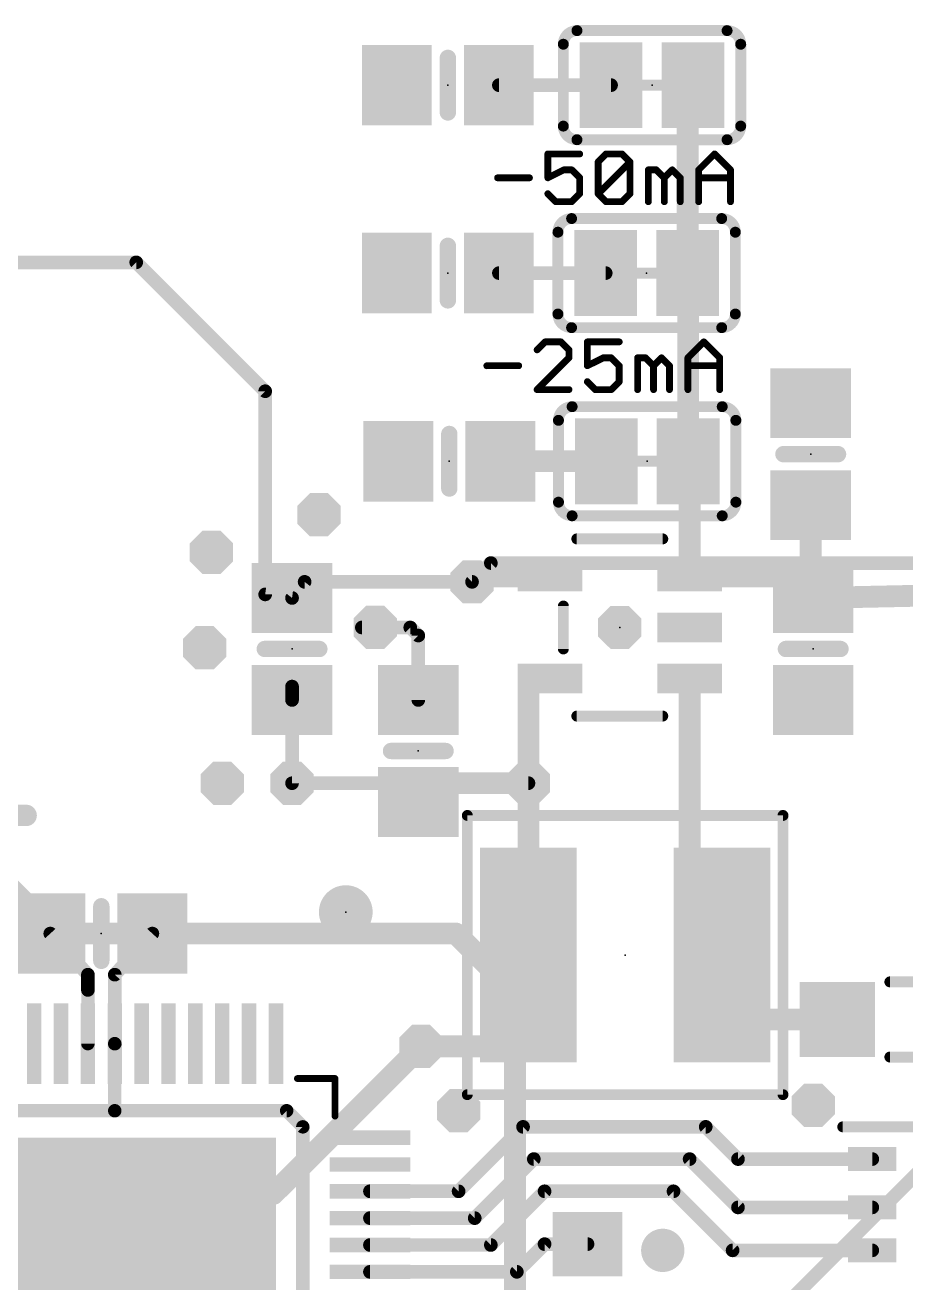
# Model space of a CAD drawing. Extents: x -31 to 165, y 0 to 136.
# Drawn here: x 30.33 to 46.72, y 62.3 to 85.72 of the extents above; entities that cross this region are included whole.
import ezdxf

# ---------------------------------------------------------------- set-up
doc = ezdxf.new("R2010")
doc.units = 0
for name, color, linetype in [('1', 12, 'CONTINUOUS'), ('16', 132, 'CONTINUOUS'), ('17', 110, 'CONTINUOUS'), ('18', 3, 'CONTINUOUS'), ('21', 40, 'CONTINUOUS'), ('23', 40, 'CONTINUOUS')]:
    doc.layers.add(name, color=color, linetype=linetype)

# ---------------------------------------------------------------- blocks, each defined once
blk = doc.blocks.new('RECT')
blk.add_solid([(-0.5, -0.5), (0.5, -0.5), (-0.5, 0.5), (0.5, 0.5)])
blk = doc.blocks.new('PIE')
at = {"const_width": 0.5}
blk.add_lwpolyline([(0, -0.25, 1), (0, 0.25, 1), (0, -0.25)], format="xyb", dxfattribs=at)
blk = doc.blocks.new('ROUNDP')
at = {"const_width": 0.5}
blk.add_lwpolyline([(0, -0.25, 1), (0, 0.25, 1), (0, -0.25)], format="xyb", dxfattribs=at)
blk = doc.blocks.new('ROUNDV')
at = {"const_width": 0.5}
blk.add_lwpolyline([(0, -0.25, 1), (0, 0.25, 1), (0, -0.25)], format="xyb", dxfattribs=at)
blk = doc.blocks.new('OCTAGONV')
at = {"const_width": 0.5}
blk.add_lwpolyline([(-0.25, -0.1036), (-0.25, 0.1036), (-0.1036, 0.25), (0.1036, 0.25), (0.25, 0.1036), (0.25, -0.1036), (0.1036, -0.25), (-0.1036, -0.25), (-0.25, -0.1036), (-0.25, 0.1036)], dxfattribs=at)

msp = doc.modelspace()

# ---------------------------------------------------------------- linework, layer by layer
at = {"layer": '1'}
for points, const_width in [([(42.7612, 84.601), (42.6612, 84.501)], 0.4064), ([(39.1492, 84.601), (41.2372, 84.601)], 0.254), ([(42.6612, 84.501), (42.6612, 81.101)], 0.4064), ([(1.5992, 81.301), (32.3992, 81.301)], 0.254), ([(32.3992, 81.301), (34.7992, 78.901)], 0.254), ([(42.6612, 81.101), (42.6712, 81.091)], 0.4064), ([(42.6712, 81.091), (42.6712, 77.597)], 0.4064), ([(41.1372, 81.101), (39.1492, 81.101)], 0.254), ([(34.7992, 78.901), (34.7992, 75.117)], 0.254), ([(41.1472, 77.597), (39.1762, 77.597)], 0.4064), ([(42.6712, 77.597), (42.6993, 77.597)], 0.4064), ([(42.6712, 77.597), (42.6993, 77.5689)], 0.4064), ([(42.6993, 77.5689), (42.6993, 75.451)], 0.4064), ([(44.9532, 75.739), (44.9532, 76.779)], 0.4064), ([(44.6652, 75.451), (44.9532, 75.739)], 0.4064), ([(35.5332, 75.351), (35.2992, 75.051)], 0.254), ([(38.6492, 75.351), (35.5332, 75.351)], 0.254), ([(38.7492, 75.451), (38.6492, 75.351)], 0.4064), ([(40.0991, 75.451), (38.7492, 75.451)], 0.4064), ([(42.6993, 75.451), (44.6652, 75.451)], 0.4064), ([(44.6652, 75.451), (44.9992, 75.051)], 0.4064), ([(34.7992, 75.117), (35.2992, 75.051)], 0.254), ([(44.9532, 75.097), (44.9992, 75.051)], 0.6096), ([(45.0832, 75.201), (44.9992, 75.051)], 0.4064), ([(48.1327, 75.117), (44.9992, 75.051)], 0.4064), ([(37.4992, 74.501), (36.5992, 74.501)], 0.254), ([(37.6492, 74.351), (37.4992, 74.501)], 0.254), ([(37.6492, 73.151), (37.6492, 74.351)], 0.254), ([(39.6992, 71.601), (39.6992, 73.551)], 0.4064), ([(39.6992, 73.551), (40.0991, 73.551)], 0.4064), ([(42.6993, 73.551), (42.6993, 69.0009)], 0.4064), ([(35.2992, 73.151), (35.2992, 73.401)], 0.254), ([(35.2992, 73.151), (35.2992, 71.601)], 0.254), ([(37.6492, 71.251), (38.0652, 71.601)], 0.4064), ([(38.0652, 71.601), (39.6992, 71.601)], 0.4064), ([(39.6992, 68.401), (39.6992, 71.601)], 0.4064), ([(42.6993, 69.0009), (43.2992, 68.401)], 0.4064), ([(31.4992, 68.035), (30.7992, 68.801)], 0.254), ([(31.9992, 68.035), (32.6992, 68.801)], 0.254), ([(39.6992, 66.701), (39.6992, 68.401)], 0.4064), ([(43.2992, 67.201), (43.2992, 68.401)], 0.4064), ([(31.4992, 67.751), (31.4992, 68.035)], 0.254), ([(31.9992, 66.751), (31.9992, 68.035)], 0.254), ([(31.4992, 66.751), (31.4992, 67.751)], 0.25), ([(45.4492, 67.201), (43.2992, 67.201)], 0.4064), ([(31.9992, 66.751), (31.9992, 65.501)], 0.25), ([(37.6992, 66.701), (39.6992, 66.701)], 0.4064), ([(31.9992, 65.501), (22.8992, 65.501)], 0.25), ([(35.1992, 65.501), (31.9992, 65.501)], 0.25), ([(35.4992, 65.201), (35.1992, 65.501)], 0.25), ([(35.4992, 61.501), (35.4992, 65.201)], 0.25), ([(38.3992, 64.001), (39.5992, 65.201)], 0.254), ([(39.5992, 65.201), (42.9992, 65.201)], 0.254), ([(42.9992, 65.201), (43.5992, 64.601)], 0.254), ([(38.6992, 63.501), (39.7992, 64.601)], 0.254), ([(39.7992, 64.601), (42.6992, 64.601)], 0.254), ([(42.6992, 64.601), (43.5992, 63.701)], 0.254), ([(43.5992, 64.601), (46.0992, 64.601)], 0.254), ([(36.7492, 64.001), (38.3992, 64.001)], 0.254), ([(38.9992, 63.001), (39.9992, 64.001)], 0.254), ([(39.9992, 64.001), (42.3992, 64.001)], 0.254), ([(42.3992, 64.001), (43.4992, 62.901)], 0.254), ([(43.5992, 63.701), (46.0992, 63.701)], 0.254), ([(36.7492, 63.501), (38.6992, 63.501)], 0.254), ([(36.7492, 63.001), (38.9992, 63.001)], 0.254), ([(39.4832, 62.501), (39.9992, 63.017)], 0.254), ([(39.9992, 63.017), (40.7992, 63.017)], 0.254), ([(43.4992, 62.901), (46.0992, 62.901)], 0.254), ([(36.7492, 62.501), (39.4832, 62.501)], 0.254)]:
    msp.add_lwpolyline(points, dxfattribs=dict(at, const_width=const_width))
for points, const_width in [([(42.833, 84.5292, 1), (42.6894, 84.6728)], 0.2032), ([(39.1492, 84.6645, 1), (39.1492, 84.5375)], 0.127), ([(41.2372, 84.5375, 1), (41.2372, 84.6645)], 0.127), ([(42.7628, 84.501, 1), (42.5596, 84.501)], 0.2032), ([(42.5894, 84.5728, 1), (42.733, 84.4292)], 0.2032), ([(32.4441, 81.3459, 1), (32.3543, 81.2561)], 0.127), ([(32.3992, 81.2375, 1), (32.3992, 81.3645)], 0.127), ([(42.733, 81.1728, 1), (42.5894, 81.0292)], 0.2032), ([(42.7728, 81.091, 1), (42.5696, 81.091)], 0.2032), ([(39.1492, 81.1645, 1), (39.1492, 81.0375)], 0.127), ([(41.1372, 81.0375, 1), (41.1372, 81.1645)], 0.127), ([(42.5596, 81.101, 1), (42.7628, 81.101)], 0.2032), ([(42.5994, 81.0192, 1), (42.743, 81.1628)], 0.2032), ([(34.8627, 78.901, 1), (34.7357, 78.901)], 0.127), ([(34.7543, 78.8561, 1), (34.8441, 78.9459)], 0.127), ([(39.1762, 77.6986, 1), (39.1762, 77.4954)], 0.2032), ([(41.1472, 77.4954, 1), (41.1472, 77.6986)], 0.2032), ([(42.6712, 77.6986, 1), (42.6712, 77.4954)], 0.2032), ([(42.743, 77.6688, 1), (42.5994, 77.5252)], 0.2032), ([(42.8009, 77.5689, 1), (42.5977, 77.5689)], 0.2032), ([(42.6993, 77.4954, 1), (42.6993, 77.6986)], 0.2032), ([(42.5696, 77.597, 1), (42.7728, 77.597)], 0.2032), ([(42.6275, 77.4971, 1), (42.7711, 77.6407)], 0.2032), ([(45.0548, 76.779, 1), (44.8516, 76.779)], 0.2032), ([(45.025, 75.6672, 1), (44.8814, 75.8108)], 0.2032), ([(44.8516, 75.739, 1), (45.0548, 75.739)], 0.2032), ([(35.5332, 75.4145, 1), (35.5332, 75.2875)], 0.127), ([(35.5833, 75.3119, 1), (35.4831, 75.3901)], 0.127), ([(38.5774, 75.4228, 1), (38.721, 75.2792)], 0.2032), ([(38.7492, 75.5526, 1), (38.7492, 75.3494)], 0.2032), ([(38.821, 75.3792, 1), (38.6774, 75.5228)], 0.2032), ([(38.6492, 75.2875, 1), (38.6492, 75.4145)], 0.127), ([(40.0991, 75.3494, 1), (40.0991, 75.5526)], 0.2032), ([(42.6993, 75.5526, 1), (42.6993, 75.3494)], 0.2032), ([(42.5977, 75.451, 1), (42.8009, 75.451)], 0.2032), ([(44.7432, 75.5161, 1), (44.5872, 75.3859)], 0.2032), ([(44.5934, 75.5228, 1), (44.737, 75.3792)], 0.2032), ([(44.6652, 75.3494, 1), (44.6652, 75.5526)], 0.2032), ([(34.8075, 75.18, 1), (34.7909, 75.054)], 0.127), ([(45.061, 75.2048, 1), (44.8454, 74.9892)], 0.3048), ([(44.8914, 74.9432, 1), (45.107, 75.1588)], 0.3048), ([(44.9971, 75.1526, 1), (45.0013, 74.9494)], 0.2032), ([(44.9106, 75.1006, 1), (45.0878, 75.0014)], 0.2032), ([(44.9212, 74.9859, 1), (45.0772, 75.1161)], 0.2032), ([(45.1718, 75.1514, 1), (44.9946, 75.2506)], 0.2032), ([(34.7357, 75.117, 1), (34.8627, 75.117)], 0.127), ([(35.2491, 75.0901, 1), (35.3493, 75.0119)], 0.127), ([(35.2909, 74.988, 1), (35.3075, 75.114)], 0.127), ([(36.5992, 74.5645, 1), (36.5992, 74.4375)], 0.127), ([(37.5441, 74.5459, 1), (37.4543, 74.4561)], 0.127), ([(37.4992, 74.4375, 1), (37.4992, 74.5645)], 0.127), ([(37.7127, 74.351, 1), (37.5857, 74.351)], 0.127), ([(37.6043, 74.3061, 1), (37.6941, 74.3959)], 0.127), ([(39.8008, 73.551, 1), (39.5976, 73.551)], 0.2032), ([(39.6992, 73.6526, 1), (39.6992, 73.4494)], 0.2032), ([(40.0991, 73.4494, 1), (40.0991, 73.6526)], 0.2032), ([(42.8009, 73.551, 1), (42.5977, 73.551)], 0.2032), ([(35.3627, 73.401, 1), (35.2357, 73.401)], 0.127), ([(35.3627, 73.151, 1), (35.2357, 73.151)], 0.127), ([(35.2357, 73.151, 1), (35.3627, 73.151)], 0.127), ([(37.5857, 73.151, 1), (37.7127, 73.151)], 0.127), ([(38.0652, 71.7026, 1), (38.0652, 71.4994)], 0.2032), ([(38.1306, 71.5233, 1), (37.9998, 71.6787)], 0.2032), ([(39.8008, 71.601, 1), (39.5976, 71.601)], 0.2032), ([(39.5976, 71.601, 1), (39.8008, 71.601)], 0.2032), ([(39.6992, 71.4994, 1), (39.6992, 71.7026)], 0.2032), ([(35.2357, 71.601, 1), (35.3627, 71.601)], 0.127), ([(37.5838, 71.3287, 1), (37.7146, 71.1733)], 0.2032), ([(42.5977, 69.0009, 1), (42.8009, 69.0009)], 0.2032), ([(42.7711, 69.0727, 1), (42.6275, 68.9291)], 0.2032), ([(30.8461, 68.8438, 1), (30.7523, 68.7582)], 0.127), ([(32.7461, 68.7582, 1), (32.6523, 68.8438)], 0.127), ([(39.8008, 68.401, 1), (39.5976, 68.401)], 0.2032), ([(39.5976, 68.401, 1), (39.8008, 68.401)], 0.2032), ([(43.4008, 68.401, 1), (43.1976, 68.401)], 0.2032), ([(43.2274, 68.3292, 1), (43.371, 68.4728)], 0.2032), ([(31.5627, 68.035, 1), (31.4357, 68.035)], 0.127), ([(32.0627, 68.035, 1), (31.9357, 68.035)], 0.127), ([(31.4523, 67.9922, 1), (31.5461, 68.0778)], 0.127), ([(31.9523, 68.0778, 1), (32.0461, 67.9922)], 0.127), ([(31.4357, 67.751, 1), (31.5627, 67.751)], 0.127), ([(31.5617, 67.751, 1), (31.4367, 67.751)], 0.125), ([(43.2992, 67.3026, 1), (43.2992, 67.0994)], 0.2032), ([(43.1976, 67.201, 1), (43.4008, 67.201)], 0.2032), ([(45.4492, 67.0994, 1), (45.4492, 67.3026)], 0.2032), ([(31.4367, 66.751, 1), (31.5617, 66.751)], 0.125), ([(31.9357, 66.751, 1), (32.0627, 66.751)], 0.127), ([(32.0617, 66.751, 1), (31.9367, 66.751)], 0.125), ([(37.6992, 66.8026, 1), (37.6992, 66.5994)], 0.2032), ([(39.5976, 66.701, 1), (39.8008, 66.701)], 0.2032), ([(39.6992, 66.5994, 1), (39.6992, 66.8026)], 0.2032), ([(31.9992, 65.5635, 1), (31.9992, 65.4385)], 0.125), ([(31.9992, 65.4385, 1), (31.9992, 65.5635)], 0.125), ([(35.2434, 65.5452, 1), (35.155, 65.4568)], 0.125), ([(35.1992, 65.4385, 1), (35.1992, 65.5635)], 0.125), ([(31.9367, 65.501, 1), (32.0617, 65.501)], 0.125), ([(35.5617, 65.201, 1), (35.4367, 65.201)], 0.125), ([(35.455, 65.1568, 1), (35.5434, 65.2452)], 0.125), ([(39.5992, 65.2645, 1), (39.5992, 65.1375)], 0.127), ([(39.6441, 65.1561, 1), (39.5543, 65.2459)], 0.127), ([(43.0441, 65.2459, 1), (42.9543, 65.1561)], 0.127), ([(42.9992, 65.1375, 1), (42.9992, 65.2645)], 0.127), ([(39.7992, 64.6645, 1), (39.7992, 64.5375)], 0.127), ([(39.8441, 64.5561, 1), (39.7543, 64.6459)], 0.127), ([(42.7441, 64.6459, 1), (42.6543, 64.5561)], 0.127), ([(42.6992, 64.5375, 1), (42.6992, 64.6645)], 0.127), ([(43.5992, 64.6645, 1), (43.5992, 64.5375)], 0.127), ([(43.5543, 64.5561, 1), (43.6441, 64.6459)], 0.127), ([(46.0992, 64.5375, 1), (46.0992, 64.6645)], 0.127), ([(36.7492, 64.0645, 1), (36.7492, 63.9375)], 0.127), ([(38.3543, 64.0459, 1), (38.4441, 63.9561)], 0.127), ([(38.3992, 63.9375, 1), (38.3992, 64.0645)], 0.127), ([(39.9992, 64.0645, 1), (39.9992, 63.9375)], 0.127), ([(40.0441, 63.9561, 1), (39.9543, 64.0459)], 0.127), ([(42.4441, 64.0459, 1), (42.3543, 63.9561)], 0.127), ([(42.3992, 63.9375, 1), (42.3992, 64.0645)], 0.127), ([(43.5992, 63.7645, 1), (43.5992, 63.6375)], 0.127), ([(43.5543, 63.6561, 1), (43.6441, 63.7459)], 0.127), ([(46.0992, 63.6375, 1), (46.0992, 63.7645)], 0.127), ([(36.7492, 63.5645, 1), (36.7492, 63.4375)], 0.127), ([(38.6543, 63.5459, 1), (38.7441, 63.4561)], 0.127), ([(38.6992, 63.4375, 1), (38.6992, 63.5645)], 0.127), ([(36.7492, 63.0645, 1), (36.7492, 62.9375)], 0.127), ([(38.9543, 63.0459, 1), (39.0441, 62.9561)], 0.127), ([(38.9992, 62.9375, 1), (38.9992, 63.0645)], 0.127), ([(39.9992, 63.0805, 1), (39.9992, 62.9535)], 0.127), ([(40.0441, 62.9721, 1), (39.9543, 63.0619)], 0.127), ([(40.7992, 62.9535, 1), (40.7992, 63.0805)], 0.127), ([(43.4992, 62.9645, 1), (43.4992, 62.8375)], 0.127), ([(43.4543, 62.8561, 1), (43.5441, 62.9459)], 0.127), ([(46.0992, 62.8375, 1), (46.0992, 62.9645)], 0.127), ([(36.7492, 62.5645, 1), (36.7492, 62.4375)], 0.127), ([(39.4383, 62.5459, 1), (39.5281, 62.4561)], 0.127), ([(39.4832, 62.4375, 1), (39.4832, 62.5645)], 0.127)]:
    msp.add_lwpolyline(points, format="xyb", dxfattribs=dict(at, const_width=const_width))
at = {"layer": '16'}
for points, const_width in [([(38.6492, 75.351), (38.9992, 75.701)], 0.254), ([(38.9992, 75.701), (50.9452, 75.701)], 0.254), ([(54.9992, 72.401), (43.8992, 61.301)], 0.254), ([(35.2992, 71.601), (39.6992, 71.601)], 0.254), ([(30.0992, 71.001), (30.3492, 71.001)], 0.4), ([(29.5992, 70.101), (30.8992, 68.801)], 0.4064), ([(30.8992, 68.801), (38.3481, 68.801)], 0.4064), ([(38.3481, 68.801), (39.4492, 67.6999)], 0.4064), ([(39.4492, 67.6999), (39.4492, 59.951)], 0.4064), ([(34.9492, 63.951), (37.6992, 66.701)], 0.4064), ([(31.9992, 63.401), (32.5492, 63.951)], 0.4064), ([(32.5492, 63.951), (34.9492, 63.951)], 0.4064), ([(31.9992, 62.001), (31.9992, 63.401)], 0.4064)]:
    msp.add_lwpolyline(points, dxfattribs=dict(at, const_width=const_width))
for points, const_width in [([(38.9992, 75.7645, 1), (38.9992, 75.6375)], 0.127), ([(39.0441, 75.6561, 1), (38.9543, 75.7459)], 0.127), ([(38.6043, 75.3959, 1), (38.6941, 75.3061)], 0.127), ([(35.2992, 71.6645, 1), (35.2992, 71.5375)], 0.127), ([(39.6992, 71.5375, 1), (39.6992, 71.6645)], 0.127), ([(30.3492, 70.901, 1), (30.3492, 71.101)], 0.2), ([(30.8992, 68.9026, 1), (30.8992, 68.6994)], 0.2032), ([(30.8274, 68.7292, 1), (30.971, 68.8728)], 0.2032), ([(38.4199, 68.8728, 1), (38.2762, 68.7292)], 0.2032), ([(38.3481, 68.6994, 1), (38.3481, 68.9026)], 0.2032), ([(39.5508, 67.6999, 1), (39.3476, 67.6999)], 0.2032), ([(39.3774, 67.628, 1), (39.521, 67.7717)], 0.2032), ([(37.771, 66.6292, 1), (37.6274, 66.7728)], 0.2032), ([(32.5492, 64.0526, 1), (32.5492, 63.8494)], 0.2032), ([(32.621, 63.8792, 1), (32.4774, 64.0228)], 0.2032), ([(34.8774, 64.0228, 1), (35.021, 63.8792)], 0.2032), ([(34.9492, 63.8494, 1), (34.9492, 64.0526)], 0.2032), ([(32.1008, 63.401, 1), (31.8976, 63.401)], 0.2032), ([(31.9274, 63.4728, 1), (32.071, 63.3292)], 0.2032)]:
    msp.add_lwpolyline(points, format="xyb", dxfattribs=dict(at, const_width=const_width))
at = {"layer": '21'}
for points, const_width in [([(40.6022, 85.617, 0.4142), (40.3482, 85.363)], 0.2032), ([(40.6022, 85.6678, 1), (40.6022, 85.5662)], 0.1016), ([(40.6022, 85.5662, 1), (40.6022, 85.6678)], 0.1016), ([(43.6502, 85.363, 0.4142), (43.3962, 85.617)], 0.2032), ([(43.3962, 85.6678, 1), (43.3962, 85.5662)], 0.1016), ([(43.3962, 85.5662, 1), (43.3962, 85.6678)], 0.1016), ([(38.2754, 85.109, 1), (38.123, 85.109)], 0.1524), ([(40.399, 85.363, 1), (40.2974, 85.363)], 0.1016), ([(40.2974, 85.363, 1), (40.399, 85.363)], 0.1016), ([(43.701, 85.363, 1), (43.5994, 85.363)], 0.1016), ([(43.5994, 85.363, 1), (43.701, 85.363)], 0.1016), ([(38.123, 84.093, 1), (38.2754, 84.093)], 0.1524), ([(40.3482, 83.839, 0.4142), (40.6022, 83.585)], 0.2032), ([(40.399, 83.839, 1), (40.2974, 83.839)], 0.1016), ([(40.2974, 83.839, 1), (40.399, 83.839)], 0.1016), ([(43.3962, 83.585, 0.4142), (43.6502, 83.839)], 0.2032), ([(43.701, 83.839, 1), (43.5994, 83.839)], 0.1016), ([(43.5994, 83.839, 1), (43.701, 83.839)], 0.1016), ([(40.6022, 83.6358, 1), (40.6022, 83.5342)], 0.1016), ([(40.6022, 83.5342, 1), (40.6022, 83.6358)], 0.1016), ([(43.3962, 83.6358, 1), (43.3962, 83.5342)], 0.1016), ([(43.3962, 83.5342, 1), (43.3962, 83.6358)], 0.1016), ([(40.0602, 83.352, 1), (40.0602, 83.2885)], 0.0635), ([(40.092, 83.3203, 1), (40.0285, 83.3203)], 0.0635), ([(40.6534, 83.2885, 1), (40.6534, 83.352)], 0.0635), ([(41.0275, 83.172, 1), (40.964, 83.172)], 0.0635), ([(40.9733, 83.1944, 1), (41.0182, 83.1495)], 0.0635), ([(41.144, 83.352, 1), (41.144, 83.2885)], 0.0635), ([(41.1665, 83.2978, 1), (41.1216, 83.3427)], 0.0635), ([(41.4631, 83.3427, 1), (41.4182, 83.2978)], 0.0635), ([(41.4406, 83.2885, 1), (41.4406, 83.352)], 0.0635), ([(41.6207, 83.172, 1), (41.5572, 83.172)], 0.0635), ([(41.6114, 83.1495, 1), (41.5665, 83.1944)], 0.0635), ([(41.5665, 83.1495, 1), (41.6114, 83.1944)], 0.0635), ([(43.1858, 83.3427, 1), (43.1409, 83.2978)], 0.0635), ([(43.1858, 83.2978, 1), (43.1409, 83.3427)], 0.0635), ([(39.1247, 82.9071, 1), (39.1247, 82.8436)], 0.0635), ([(39.7179, 82.8436, 1), (39.7179, 82.9071)], 0.0635), ([(40.046, 82.9038, 1), (40.0744, 82.847)], 0.0635), ([(40.3568, 83.0554, 1), (40.3568, 82.9919)], 0.0635), ([(40.371, 82.9953, 1), (40.3426, 83.0521)], 0.0635), ([(40.5275, 83.0461, 1), (40.4826, 83.0012)], 0.0635), ([(40.5051, 82.9919, 1), (40.5051, 83.0554)], 0.0635), ([(40.6851, 82.8754, 1), (40.6216, 82.8754)], 0.0635), ([(40.6309, 82.8529, 1), (40.6758, 82.8978)], 0.0635), ([(41.963, 83.0237, 1), (41.8995, 83.0237)], 0.0635), ([(41.9313, 83.0554, 1), (41.9313, 82.9919)], 0.0635), ([(42.102, 83.0461, 1), (42.0571, 83.0012)], 0.0635), ([(42.0795, 82.9919, 1), (42.0795, 83.0554)], 0.0635), ([(42.2596, 82.8754, 1), (42.1961, 82.8754)], 0.0635), ([(42.2054, 82.8978, 1), (42.2503, 82.8529)], 0.0635), ([(42.2054, 82.8529, 1), (42.2503, 82.8978)], 0.0635), ([(42.3986, 83.0461, 1), (42.3537, 83.0012)], 0.0635), ([(42.3986, 83.0012, 1), (42.3537, 83.0461)], 0.0635), ([(42.5562, 82.8754, 1), (42.4927, 82.8754)], 0.0635), ([(42.502, 82.8529, 1), (42.5469, 82.8978)], 0.0635), ([(42.8985, 83.0237, 1), (42.835, 83.0237)], 0.0635), ([(42.8443, 83.0461, 1), (42.8892, 83.0012)], 0.0635), ([(42.8668, 82.9071, 1), (42.8668, 82.8436)], 0.0635), ([(43.4917, 83.0237, 1), (43.4282, 83.0237)], 0.0635), ([(43.4375, 83.0012, 1), (43.4824, 83.0461)], 0.0635), ([(43.4599, 82.8436, 1), (43.4599, 82.9071)], 0.0635), ([(40.0285, 82.8754, 1), (40.092, 82.8754)], 0.0635), ([(40.0827, 82.6012, 1), (40.0378, 82.5563)], 0.0635), ([(40.2085, 82.4623, 1), (40.2085, 82.3988)], 0.0635), ([(40.1861, 82.408, 1), (40.231, 82.453)], 0.0635), ([(40.4826, 82.453, 1), (40.5275, 82.408)], 0.0635), ([(40.5051, 82.3988, 1), (40.5051, 82.4623)], 0.0635), ([(40.6216, 82.5788, 1), (40.6851, 82.5788)], 0.0635), ([(40.6758, 82.5563, 1), (40.6309, 82.6012)], 0.0635), ([(40.964, 82.5788, 1), (41.0275, 82.5788)], 0.0635), ([(41.0182, 82.6012, 1), (40.9733, 82.5563)], 0.0635), ([(40.9733, 82.6012, 1), (41.0182, 82.5563)], 0.0635), ([(41.144, 82.4623, 1), (41.144, 82.3988)], 0.0635), ([(41.1216, 82.408, 1), (41.1665, 82.453)], 0.0635), ([(41.4182, 82.453, 1), (41.4631, 82.408)], 0.0635), ([(41.4406, 82.3988, 1), (41.4406, 82.4623)], 0.0635), ([(41.5572, 82.5788, 1), (41.6207, 82.5788)], 0.0635), ([(41.6114, 82.5563, 1), (41.5665, 82.6012)], 0.0635), ([(41.8995, 82.4305, 1), (41.963, 82.4305)], 0.0635), ([(42.1961, 82.4305, 1), (42.2596, 82.4305)], 0.0635), ([(42.4927, 82.4305, 1), (42.5562, 82.4305)], 0.0635), ([(42.835, 82.4305, 1), (42.8985, 82.4305)], 0.0635), ([(43.4282, 82.4305, 1), (43.4917, 82.4305)], 0.0635), ([(40.5022, 82.117, 0.4142), (40.2482, 81.863)], 0.2032), ([(40.5022, 82.1678, 1), (40.5022, 82.0662)], 0.1016), ([(40.5022, 82.0662, 1), (40.5022, 82.1678)], 0.1016), ([(43.5502, 81.863, 0.4142), (43.2962, 82.117)], 0.2032), ([(43.2962, 82.1678, 1), (43.2962, 82.0662)], 0.1016), ([(43.2962, 82.0662, 1), (43.2962, 82.1678)], 0.1016), ([(38.2754, 81.609, 1), (38.123, 81.609)], 0.1524), ([(40.299, 81.863, 1), (40.1974, 81.863)], 0.1016), ([(40.1974, 81.863, 1), (40.299, 81.863)], 0.1016), ([(43.601, 81.863, 1), (43.4994, 81.863)], 0.1016), ([(43.4994, 81.863, 1), (43.601, 81.863)], 0.1016), ([(38.123, 80.593, 1), (38.2754, 80.593)], 0.1524), ([(40.2482, 80.339, 0.4142), (40.5022, 80.085)], 0.2032), ([(40.299, 80.339, 1), (40.1974, 80.339)], 0.1016), ([(40.1974, 80.339, 1), (40.299, 80.339)], 0.1016), ([(43.2962, 80.085, 0.4142), (43.5502, 80.339)], 0.2032), ([(43.601, 80.339, 1), (43.4994, 80.339)], 0.1016), ([(43.4994, 80.339, 1), (43.601, 80.339)], 0.1016), ([(40.5022, 80.1358, 1), (40.5022, 80.0342)], 0.1016), ([(40.5022, 80.0342, 1), (40.5022, 80.1358)], 0.1016), ([(43.2962, 80.1358, 1), (43.2962, 80.0342)], 0.1016), ([(43.2962, 80.0342, 1), (43.2962, 80.1358)], 0.1016), ([(40.0085, 79.852, 1), (40.0085, 79.7885)], 0.0635), ([(40.031, 79.7978, 1), (39.9861, 79.8427)], 0.0635), ([(40.3275, 79.8427, 1), (40.2826, 79.7978)], 0.0635), ([(40.3051, 79.7885, 1), (40.3051, 79.852)], 0.0635), ([(40.7957, 79.852, 1), (40.7957, 79.7885)], 0.0635), ([(40.8275, 79.8203, 1), (40.764, 79.8203)], 0.0635), ([(41.3889, 79.7885, 1), (41.3889, 79.852)], 0.0635), ([(42.9858, 79.8427, 1), (42.9409, 79.7978)], 0.0635), ([(42.9858, 79.7978, 1), (42.9409, 79.8427)], 0.0635), ([(39.8378, 79.6944, 1), (39.8827, 79.6495)], 0.0635), ([(40.4851, 79.672, 1), (40.4216, 79.672)], 0.0635), ([(40.4309, 79.6495, 1), (40.4758, 79.6944)], 0.0635), ([(38.9247, 79.4071, 1), (38.9247, 79.3436)], 0.0635), ([(39.5179, 79.3436, 1), (39.5179, 79.4071)], 0.0635), ([(40.4216, 79.5237, 1), (40.4851, 79.5237)], 0.0635), ([(40.4758, 79.5012, 1), (40.4309, 79.5461)], 0.0635), ([(40.7815, 79.4038, 1), (40.8099, 79.347)], 0.0635), ([(40.764, 79.3754, 1), (40.8275, 79.3754)], 0.0635), ([(41.0923, 79.5554, 1), (41.0923, 79.4919)], 0.0635), ([(41.1065, 79.4953, 1), (41.0781, 79.5521)], 0.0635), ([(41.2631, 79.5461, 1), (41.2182, 79.5012)], 0.0635), ([(41.2406, 79.4919, 1), (41.2406, 79.5554)], 0.0635), ([(41.4207, 79.3754, 1), (41.3572, 79.3754)], 0.0635), ([(41.3665, 79.3529, 1), (41.4114, 79.3978)], 0.0635), ([(41.763, 79.5237, 1), (41.6995, 79.5237)], 0.0635), ([(41.7313, 79.5554, 1), (41.7313, 79.4919)], 0.0635), ([(41.902, 79.5461, 1), (41.8571, 79.5012)], 0.0635), ([(41.8795, 79.4919, 1), (41.8795, 79.5554)], 0.0635), ([(42.0596, 79.3754, 1), (41.9961, 79.3754)], 0.0635), ([(42.0054, 79.3978, 1), (42.0503, 79.3529)], 0.0635), ([(42.0054, 79.3529, 1), (42.0503, 79.3978)], 0.0635), ([(42.1986, 79.5461, 1), (42.1537, 79.5012)], 0.0635), ([(42.1986, 79.5012, 1), (42.1537, 79.5461)], 0.0635), ([(42.3562, 79.3754, 1), (42.2927, 79.3754)], 0.0635), ([(42.302, 79.3529, 1), (42.3469, 79.3978)], 0.0635), ([(42.6985, 79.5237, 1), (42.635, 79.5237)], 0.0635), ([(42.6443, 79.5461, 1), (42.6892, 79.5012)], 0.0635), ([(42.6668, 79.4071, 1), (42.6668, 79.3436)], 0.0635), ([(43.2917, 79.5237, 1), (43.2282, 79.5237)], 0.0635), ([(43.2375, 79.5012, 1), (43.2824, 79.5461)], 0.0635), ([(43.2599, 79.3436, 1), (43.2599, 79.4071)], 0.0635), ([(39.8602, 78.9623, 1), (39.8602, 78.8988)], 0.0635), ([(39.8378, 78.953, 1), (39.8827, 78.908)], 0.0635), ([(40.4534, 78.8988, 1), (40.4534, 78.9623)], 0.0635), ([(40.8182, 79.1012, 1), (40.7733, 79.0563)], 0.0635), ([(40.944, 78.9623, 1), (40.944, 78.8988)], 0.0635), ([(40.9216, 78.908, 1), (40.9665, 78.953)], 0.0635), ([(41.2182, 78.953, 1), (41.2631, 78.908)], 0.0635), ([(41.2406, 78.8988, 1), (41.2406, 78.9623)], 0.0635), ([(41.3572, 79.0788, 1), (41.4207, 79.0788)], 0.0635), ([(41.4114, 79.0563, 1), (41.3665, 79.1012)], 0.0635), ([(41.6995, 78.9305, 1), (41.763, 78.9305)], 0.0635), ([(41.9961, 78.9305, 1), (42.0596, 78.9305)], 0.0635), ([(42.2927, 78.9305, 1), (42.3562, 78.9305)], 0.0635), ([(42.635, 78.9305, 1), (42.6985, 78.9305)], 0.0635), ([(43.2282, 78.9305, 1), (43.2917, 78.9305)], 0.0635), ([(40.5122, 78.613, 0.4142), (40.2582, 78.359)], 0.2032), ([(40.5122, 78.6638, 1), (40.5122, 78.5622)], 0.1016), ([(40.5122, 78.5622, 1), (40.5122, 78.6638)], 0.1016), ([(43.5602, 78.359, 0.4142), (43.3062, 78.613)], 0.2032), ([(43.3062, 78.6638, 1), (43.3062, 78.5622)], 0.1016), ([(43.3062, 78.5622, 1), (43.3062, 78.6638)], 0.1016), ([(38.3024, 78.105, 1), (38.15, 78.105)], 0.1524), ([(40.309, 78.359, 1), (40.2074, 78.359)], 0.1016), ([(40.2074, 78.359, 1), (40.309, 78.359)], 0.1016), ([(43.611, 78.359, 1), (43.5094, 78.359)], 0.1016), ([(43.5094, 78.359, 1), (43.611, 78.359)], 0.1016), ([(44.4452, 77.8052, 1), (44.4452, 77.6528)], 0.1524), ([(45.4612, 77.6528, 1), (45.4612, 77.8052)], 0.1524), ([(38.15, 77.089, 1), (38.3024, 77.089)], 0.1524), ([(40.2582, 76.835, 0.4142), (40.5122, 76.581)], 0.2032), ([(40.309, 76.835, 1), (40.2074, 76.835)], 0.1016), ([(40.2074, 76.835, 1), (40.309, 76.835)], 0.1016), ([(43.3062, 76.581, 0.4142), (43.5602, 76.835)], 0.2032), ([(43.611, 76.835, 1), (43.5094, 76.835)], 0.1016), ([(43.5094, 76.835, 1), (43.611, 76.835)], 0.1016), ([(40.5122, 76.6318, 1), (40.5122, 76.5302)], 0.1016), ([(40.5122, 76.5302, 1), (40.5122, 76.6318)], 0.1016), ([(43.3062, 76.6318, 1), (43.3062, 76.5302)], 0.1016), ([(43.3062, 76.5302, 1), (43.3062, 76.6318)], 0.1016), ([(40.5992, 76.2018, 1), (40.5992, 76.1002)], 0.1016), ([(42.1992, 76.1002, 1), (42.1992, 76.2018)], 0.1016), ([(40.4, 74.901, 1), (40.2984, 74.901)], 0.1016), ([(34.7912, 74.1772, 1), (34.7912, 74.0248)], 0.1524), ([(35.8072, 74.0248, 1), (35.8072, 74.1772)], 0.1524), ([(44.4912, 74.1772, 1), (44.4912, 74.0248)], 0.1524), ([(45.5072, 74.0248, 1), (45.5072, 74.1772)], 0.1524), ([(40.2984, 74.101, 1), (40.4, 74.101)], 0.1016), ([(40.5992, 72.9018, 1), (40.5992, 72.8002)], 0.1016), ([(42.1992, 72.8002, 1), (42.1992, 72.9018)], 0.1016), ([(37.1412, 72.2772, 1), (37.1412, 72.1248)], 0.1524), ([(38.1572, 72.1248, 1), (38.1572, 72.2772)], 0.1524), ([(38.5612, 71.0518, 1), (38.5612, 70.9502)], 0.1016), ([(38.612, 71.001, 1), (38.5104, 71.001)], 0.1016), ([(44.488, 71.001, 1), (44.3864, 71.001)], 0.1016), ([(44.4372, 70.9502, 1), (44.4372, 71.0518)], 0.1016), ([(31.8254, 69.309, 1), (31.673, 69.309)], 0.1524), ([(31.673, 68.293, 1), (31.8254, 68.293)], 0.1524), ([(46.4262, 67.9518, 1), (46.4262, 67.8502)], 0.1016), ([(46.4262, 66.5518, 1), (46.4262, 66.4502)], 0.1016), ([(35.3992, 66.1328, 1), (35.3992, 66.0692)], 0.0635), ([(36.131, 66.101, 1), (36.0675, 66.101)], 0.0635), ([(36.0992, 66.0692, 1), (36.0992, 66.1328)], 0.0635), ([(38.5612, 65.8518, 1), (38.5612, 65.7502)], 0.1016), ([(38.5104, 65.801, 1), (38.612, 65.801)], 0.1016), ([(44.3864, 65.801, 1), (44.488, 65.801)], 0.1016), ([(44.4372, 65.7502, 1), (44.4372, 65.8518)], 0.1016), ([(36.0675, 65.401, 1), (36.131, 65.401)], 0.0635), ([(45.5492, 65.2518, 1), (45.5492, 65.1502)], 0.1016)]:
    msp.add_lwpolyline(points, format="xyb", dxfattribs=dict(at, const_width=const_width))
for points, const_width in [([(40.6022, 85.617), (43.3962, 85.617)], 0.2032), ([(38.1992, 84.093), (38.1992, 85.109)], 0.3048), ([(40.3482, 83.839), (40.3482, 85.363)], 0.2032), ([(43.6502, 83.839), (43.6502, 85.363)], 0.2032), ([(43.3962, 83.585), (40.6022, 83.585)], 0.2032), ([(40.6534, 83.3203), (40.0602, 83.3203)], 0.127), ([(40.0602, 83.3203), (40.0602, 82.8754)], 0.127), ([(40.9957, 83.172), (41.144, 83.3203)], 0.127), ([(40.9957, 82.5788), (40.9957, 83.172)], 0.127), ([(40.9957, 82.5788), (41.5889, 83.172)], 0.127), ([(41.144, 83.3203), (41.4406, 83.3203)], 0.127), ([(41.4406, 83.3203), (41.5889, 83.172)], 0.127), ([(41.5889, 83.172), (41.5889, 82.5788)], 0.127), ([(42.8668, 83.0237), (43.1634, 83.3203)], 0.127), ([(43.1634, 83.3203), (43.4599, 83.0237)], 0.127), ([(39.1247, 82.8754), (39.7179, 82.8754)], 0.127), ([(40.0602, 82.8754), (40.3568, 83.0237)], 0.127), ([(40.3568, 83.0237), (40.5051, 83.0237)], 0.127), ([(40.5051, 83.0237), (40.6534, 82.8754)], 0.127), ([(40.6534, 82.8754), (40.6534, 82.5788)], 0.127), ([(41.9313, 82.4305), (41.9313, 83.0237)], 0.127), ([(41.9313, 83.0237), (42.0795, 83.0237)], 0.127), ([(42.0795, 83.0237), (42.2278, 82.8754)], 0.127), ([(42.2278, 82.8754), (42.3761, 83.0237)], 0.127), ([(42.2278, 82.8754), (42.2278, 82.4305)], 0.127), ([(42.3761, 83.0237), (42.5244, 82.8754)], 0.127), ([(42.5244, 82.8754), (42.5244, 82.4305)], 0.127), ([(42.8668, 82.4305), (42.8668, 83.0237)], 0.127), ([(42.8668, 82.8754), (43.4599, 82.8754)], 0.127), ([(43.4599, 83.0237), (43.4599, 82.4305)], 0.127), ([(40.2085, 82.4305), (40.0602, 82.5788)], 0.127), ([(40.5051, 82.4305), (40.2085, 82.4305)], 0.127), ([(40.6534, 82.5788), (40.5051, 82.4305)], 0.127), ([(41.144, 82.4305), (40.9957, 82.5788)], 0.127), ([(41.4406, 82.4305), (41.144, 82.4305)], 0.127), ([(41.5889, 82.5788), (41.4406, 82.4305)], 0.127), ([(40.5022, 82.117), (43.2962, 82.117)], 0.2032), ([(38.1992, 80.593), (38.1992, 81.609)], 0.3048), ([(40.2482, 80.339), (40.2482, 81.863)], 0.2032), ([(43.5502, 80.339), (43.5502, 81.863)], 0.2032), ([(43.2962, 80.085), (40.5022, 80.085)], 0.2032), ([(40.0085, 79.8203), (39.8602, 79.672)], 0.127), ([(40.3051, 79.8203), (40.0085, 79.8203)], 0.127), ([(40.4534, 79.672), (40.3051, 79.8203)], 0.127), ([(41.3889, 79.8203), (40.7957, 79.8203)], 0.127), ([(40.7957, 79.8203), (40.7957, 79.3754)], 0.127), ([(42.6668, 79.5237), (42.9634, 79.8203)], 0.127), ([(42.9634, 79.8203), (43.2599, 79.5237)], 0.127), ([(40.4534, 79.5237), (40.4534, 79.672)], 0.127), ([(38.9247, 79.3754), (39.5179, 79.3754)], 0.127), ([(39.8602, 78.9305), (40.4534, 79.5237)], 0.127), ([(40.7957, 79.3754), (41.0923, 79.5237)], 0.127), ([(41.0923, 79.5237), (41.2406, 79.5237)], 0.127), ([(41.2406, 79.5237), (41.3889, 79.3754)], 0.127), ([(41.3889, 79.3754), (41.3889, 79.0788)], 0.127), ([(41.7313, 78.9305), (41.7313, 79.5237)], 0.127), ([(41.7313, 79.5237), (41.8795, 79.5237)], 0.127), ([(41.8795, 79.5237), (42.0278, 79.3754)], 0.127), ([(42.0278, 79.3754), (42.1761, 79.5237)], 0.127), ([(42.0278, 79.3754), (42.0278, 78.9305)], 0.127), ([(42.1761, 79.5237), (42.3244, 79.3754)], 0.127), ([(42.3244, 79.3754), (42.3244, 78.9305)], 0.127), ([(42.6668, 78.9305), (42.6668, 79.5237)], 0.127), ([(42.6668, 79.3754), (43.2599, 79.3754)], 0.127), ([(43.2599, 79.5237), (43.2599, 78.9305)], 0.127), ([(40.4534, 78.9305), (39.8602, 78.9305)], 0.127), ([(40.944, 78.9305), (40.7957, 79.0788)], 0.127), ([(41.2406, 78.9305), (40.944, 78.9305)], 0.127), ([(41.3889, 79.0788), (41.2406, 78.9305)], 0.127), ([(40.5122, 78.613), (43.3062, 78.613)], 0.2032), ([(38.2262, 77.089), (38.2262, 78.105)], 0.3048), ([(40.2582, 76.835), (40.2582, 78.359)], 0.2032), ([(43.5602, 76.835), (43.5602, 78.359)], 0.2032), ([(44.4452, 77.729), (45.4612, 77.729)], 0.3048), ([(43.3062, 76.581), (40.5122, 76.581)], 0.2032), ([(40.5992, 76.151), (42.1992, 76.151)], 0.2032), ([(40.3492, 74.101), (40.3492, 74.901)], 0.2032), ([(34.7912, 74.101), (35.8072, 74.101)], 0.3048), ([(45.5072, 74.101), (44.4912, 74.101)], 0.3048), ([(40.5992, 72.851), (42.1992, 72.851)], 0.2032), ([(38.1572, 72.201), (37.1412, 72.201)], 0.3048), ([(38.5612, 71.001), (44.4372, 71.001)], 0.2032), ([(38.5612, 65.801), (38.5612, 71.001)], 0.2032), ([(44.4372, 71.001), (44.4372, 65.801)], 0.2032), ([(31.7492, 68.293), (31.7492, 69.309)], 0.3048), ([(46.4262, 67.901), (48.1722, 67.901)], 0.2032), ([(48.1722, 66.501), (46.4262, 66.501)], 0.2032), ([(35.3992, 66.101), (36.0992, 66.101)], 0.127), ([(36.0992, 66.101), (36.0992, 65.401)], 0.127), ([(44.4372, 65.801), (38.5612, 65.801)], 0.2032), ([(45.5492, 65.201), (48.3492, 65.201)], 0.2032)]:
    msp.add_lwpolyline(points, dxfattribs=dict(at, const_width=const_width))
at = {"layer": '23'}
for p in [(38.1992, 84.601), (41.9992, 84.601), (38.1992, 81.101), (41.8992, 81.101), (38.2262, 77.597), (41.9092, 77.597), (44.9532, 77.729), (41.3992, 74.501), (35.2992, 74.101), (44.9992, 74.101), (37.6492, 72.201), (36.2992, 69.201), (31.7492, 68.801), (41.4992, 68.401)]:
    msp.add_point(p, dxfattribs=at)

# ---------------------------------------------------------------- block references
at = {"layer": '1'}
for p, xscale, yscale, rotation in [((37.2492, 84.601), 1.3, 1.5, 180), ((39.1492, 84.601), 1.3, 1.5, 180), ((37.2492, 81.101), 1.3, 1.5, 180), ((39.1492, 81.101), 1.3, 1.5, 180), ((44.9532, 78.679), 1.3, 1.5, 90), ((37.2762, 77.597), 1.3, 1.5, 180), ((39.1762, 77.597), 1.3, 1.5, 180), ((44.9532, 76.779), 1.3, 1.5, 90), ((35.2992, 75.051), 1.3, 1.5, 90), ((40.0991, 75.451), 0.55, 1.2, 90), ((42.6993, 75.451), 0.55, 1.2, 90), ((44.9992, 75.051), 1.3, 1.5, 270), ((42.6993, 74.501), 0.55, 1.2, 90), ((35.2992, 73.151), 1.3, 1.5, 90), ((37.6492, 73.151), 1.3, 1.5, 270), ((40.0991, 73.551), 0.55, 1.2, 90), ((42.6993, 73.551), 0.55, 1.2, 90), ((44.9992, 73.151), 1.3, 1.5, 270), ((37.6492, 71.251), 1.3, 1.5, 270), ((30.7992, 68.801), 1.3, 1.5, 180), ((32.6992, 68.801), 1.3, 1.5, 180), ((45.4492, 67.201), 1.4, 1.4, 270), ((46.0992, 64.601), 0.45, 0.9, 270), ((46.0992, 63.701), 0.45, 0.9, 270), ((40.7992, 63.017), 1.2, 1.3, 90), ((46.0992, 62.901), 0.45, 0.9, 270)]:
    msp.add_blockref('RECT', p, dxfattribs=dict(at, xscale=xscale, yscale=yscale, rotation=rotation))
for p, xscale, yscale in [((41.2372, 84.601), 1.1684, 1.6002), ((42.7612, 84.601), 1.1684, 1.6002), ((41.9992, 84.601), 0.635, 0.2032), ((41.1372, 81.101), 1.1684, 1.6002), ((42.6612, 81.101), 1.1684, 1.6002), ((41.8992, 81.101), 0.635, 0.2032), ((41.1472, 77.597), 1.1684, 1.6002), ((42.6712, 77.597), 1.1684, 1.6002), ((41.9092, 77.597), 0.635, 0.2032), ((39.6992, 68.401), 1.8, 4), ((43.2992, 68.401), 1.8, 4), ((30.4992, 66.751), 0.27, 1.5), ((30.9992, 66.751), 0.27, 1.5), ((31.4992, 66.751), 0.27, 1.5), ((31.9992, 66.751), 0.27, 1.5), ((32.4992, 66.751), 0.27, 1.5), ((32.9992, 66.751), 0.27, 1.5), ((33.4992, 66.751), 0.27, 1.5), ((33.9992, 66.751), 0.27, 1.5), ((34.4992, 66.751), 0.27, 1.5), ((34.9992, 66.751), 0.27, 1.5), ((36.7492, 65.001), 1.5, 0.27), ((28.9992, 59.001), 12, 12), ((36.7492, 64.501), 1.5, 0.27), ((36.7492, 64.001), 1.5, 0.27), ((36.7492, 63.501), 1.5, 0.27), ((36.7492, 63.001), 1.5, 0.27), ((36.7492, 62.501), 1.5, 0.27)]:
    msp.add_blockref('RECT', p, dxfattribs=dict(at, xscale=xscale, yscale=yscale))
msp.add_blockref('PIE', (36.2992, 69.201), dxfattribs=at)
at = {"layer": '17', "xscale": 0.908, "yscale": 0.908}
for p in [(30.9992, 63.001), (30.9992, 63.001), (32.9992, 63.001), (32.9992, 63.001)]:
    msp.add_blockref('ROUNDP', p, dxfattribs=at)
at = {"layer": '18', "xscale": 0.8064, "yscale": 0.8064}
for name, p in [('OCTAGONV', (35.7992, 76.601)), ('OCTAGONV', (35.7992, 76.601)), ('OCTAGONV', (33.7992, 75.901)), ('OCTAGONV', (33.7992, 75.901)), ('OCTAGONV', (38.6492, 75.351)), ('OCTAGONV', (38.6492, 75.351)), ('OCTAGONV', (36.8472, 74.504)), ('OCTAGONV', (36.8472, 74.504)), ('OCTAGONV', (41.3992, 74.501)), ('OCTAGONV', (41.3992, 74.501)), ('OCTAGONV', (33.6722, 74.123)), ('OCTAGONV', (33.6722, 74.123)), ('OCTAGONV', (33.9992, 71.601)), ('OCTAGONV', (33.9992, 71.601)), ('OCTAGONV', (35.2992, 71.601)), ('OCTAGONV', (35.2992, 71.601)), ('OCTAGONV', (39.6992, 71.601)), ('OCTAGONV', (39.6992, 71.601)), ('OCTAGONV', (37.6992, 66.701)), ('OCTAGONV', (37.6992, 66.701)), ('OCTAGONV', (38.3992, 65.501)), ('OCTAGONV', (38.3992, 65.501)), ('OCTAGONV', (44.9992, 65.601)), ('OCTAGONV', (44.9992, 65.601)), ('ROUNDV', (42.1992, 62.901)), ('ROUNDV', (42.1992, 62.901))]:
    msp.add_blockref(name, p, dxfattribs=at)

doc.saveas('drawing.dxf')
